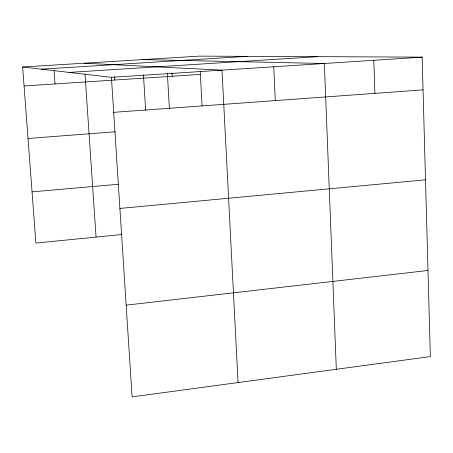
<?xml version="1.0" encoding="UTF-8"?>
<svg xmlns="http://www.w3.org/2000/svg" width="453" height="453" viewBox="0 0 453 453"><rect width="100%" height="100%" fill="white"/><g stroke="black" fill="none" stroke-linecap="round" stroke-linejoin="round"><path stroke-width="0.68" d="M126.161 305.158L427.994 270.475M121.914 234.518L35.895 243.068L22.65 66.993L199.371 56.121L422.151 57.14L430.35 356.585L132.089 396.879L111.421 77.327L22.65 66.993M119.903 208.437L425.509 179.813M32.044 191.885L118.663 184.235M28.029 138.482L115.339 131.766M113.686 112.333L423.045 89.864M111.421 77.327L422.151 57.14M24.077 85.979L200.362 74.411M69.099 72.401L317.7 56.659M41.319 69.167L247.4 56.336M142.548 59.615L324.359 63.494L336.319 369.291M84.269 63.205L222.004 70.141L238.057 382.564M54.066 70.674L55.011 83.947M85.022 74.309L96.064 237.089M114.569 76.574L114.79 80.028M143.465 74.705L145.634 110.407M171.998 72.854L172.197 76.263M167.384 73.692L169.388 108.284M200.209 71.597L202.072 106.042M273.771 66.778L275.299 100.594M373.804 60.277L374.903 93.358"/></g></svg>
